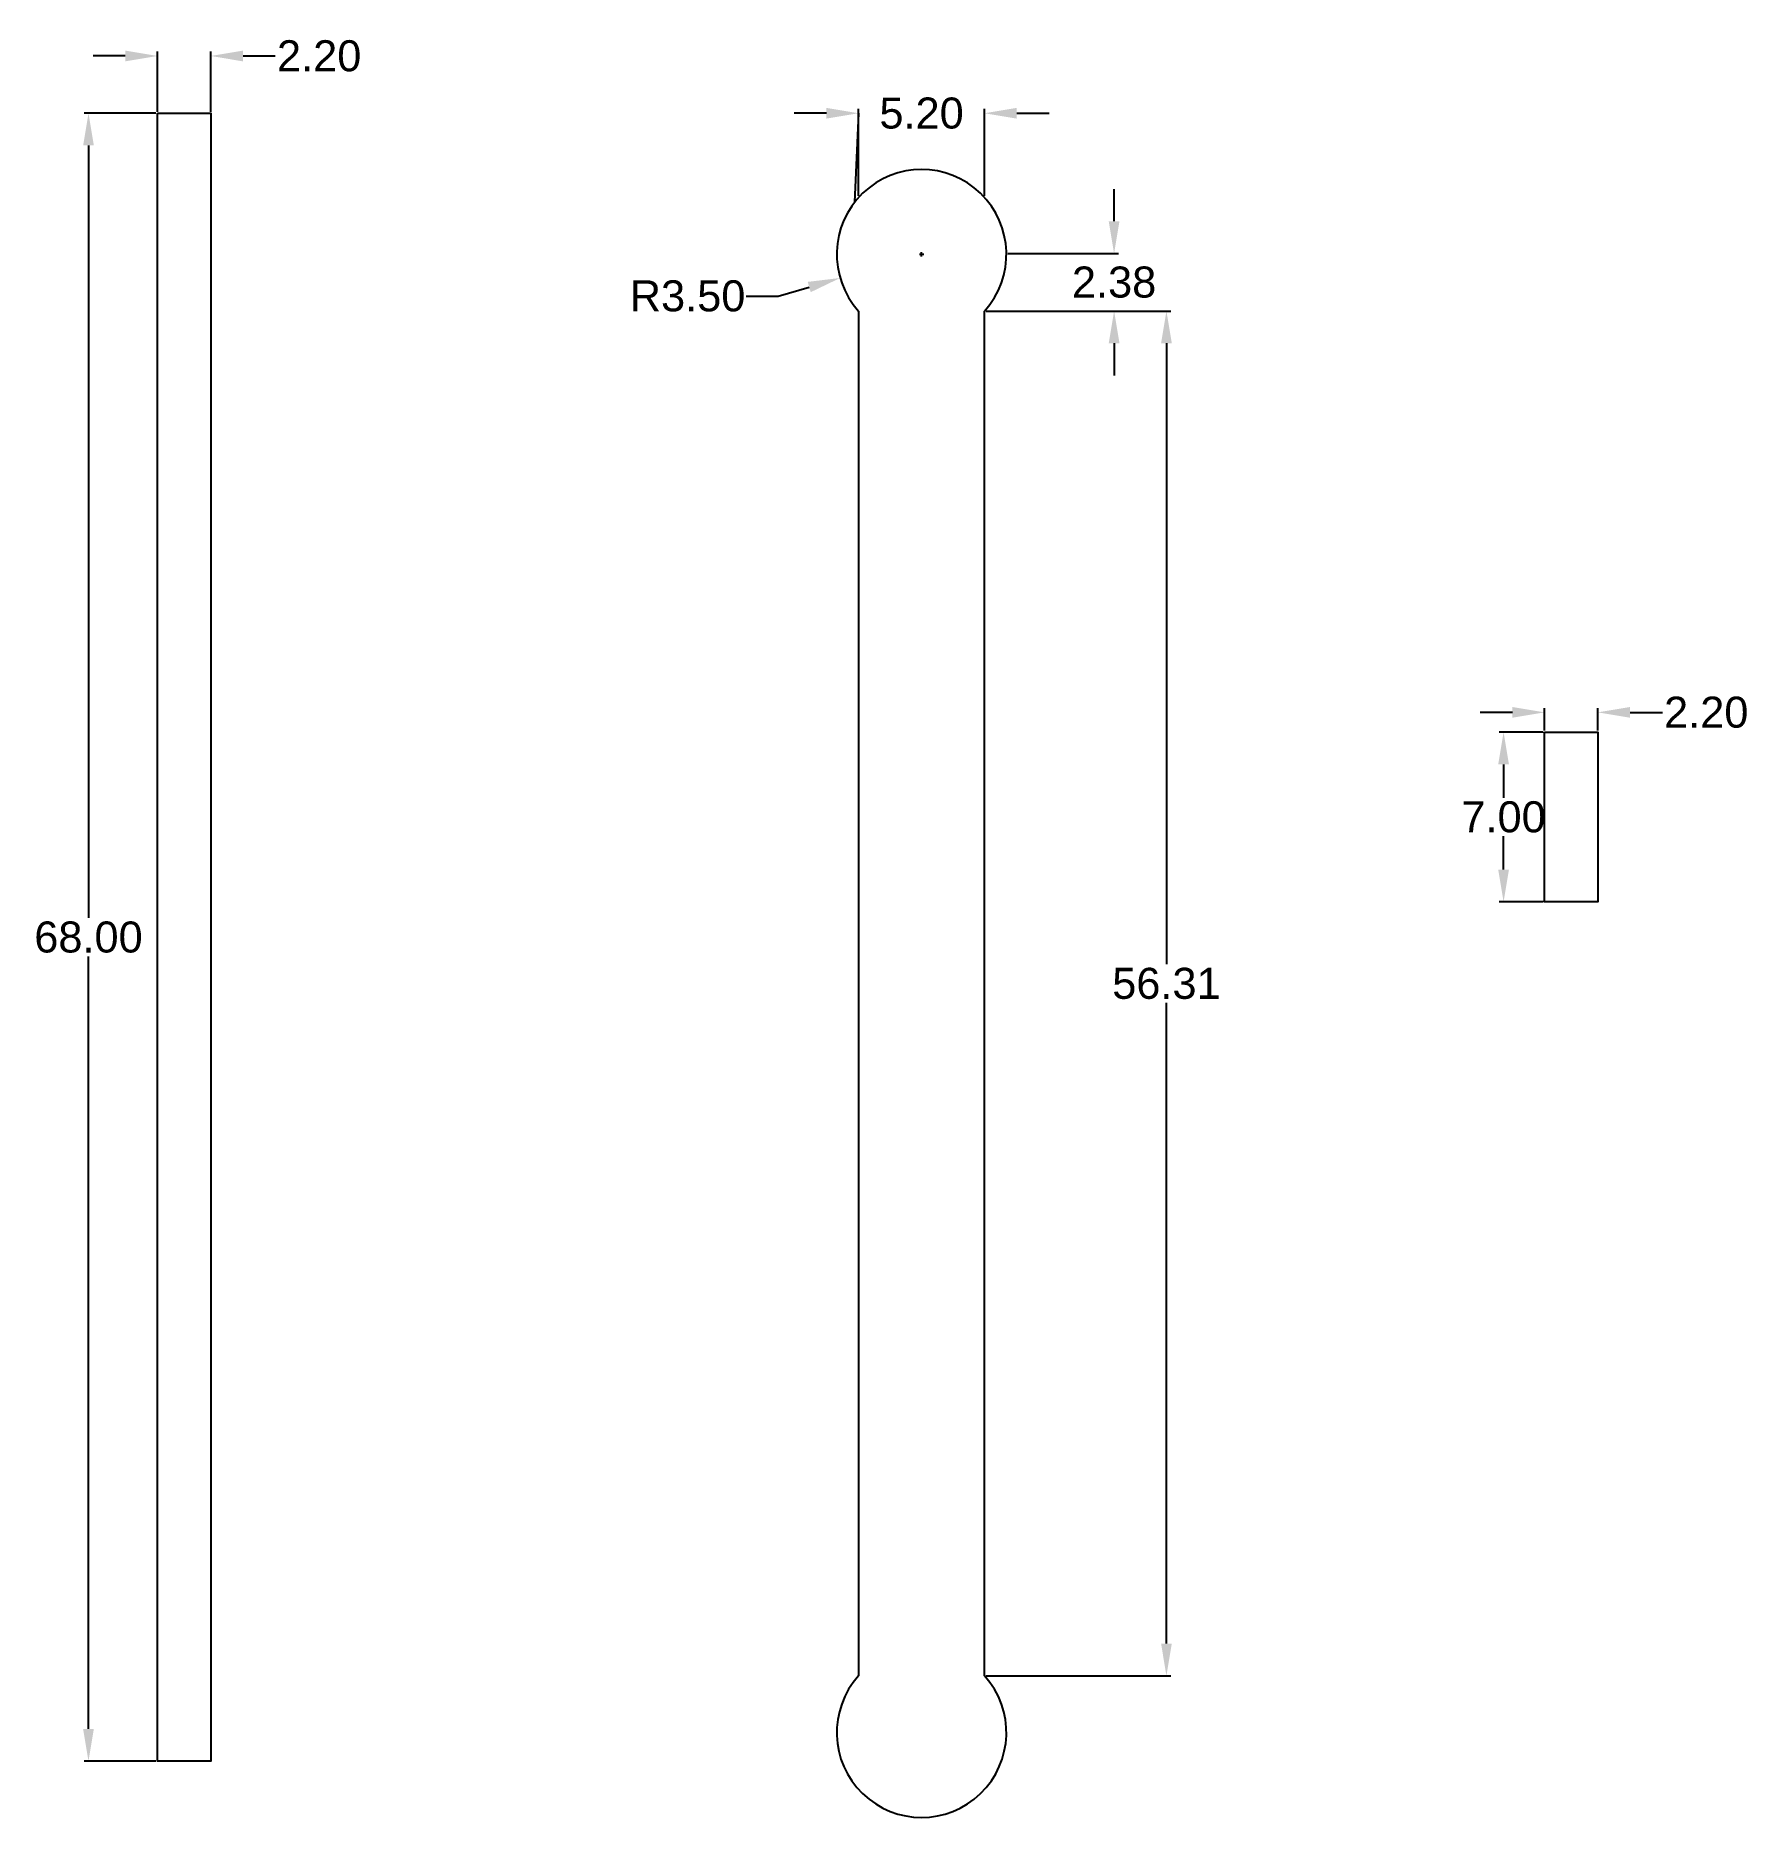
# Model space of a CAD drawing. Header units: centimetres. Extents: x 21.6 to 92.3, y 5.4 to 78.9.
import ezdxf

# ---------------------------------------------------------------- set-up
doc = ezdxf.new("R2010")
doc.units = ezdxf.units.CM
doc.header["$MEASUREMENT"] = 0
for name, color, linetype, lineweight in [('cotari', 50, 'Continuous', 30), ('vedere lateral', 30, 'Continuous', 25), ('vedere_fata', 130, 'Continuous', 25), ('vedere_sus', 210, 'Continuous', 25)]:
    doc.layers.add(name, color=color, linetype=linetype, lineweight=lineweight)
doc.styles.get("Standard").update_dxf_attribs({"font": 'arial.ttf'})
doc.dimstyles.get("Standard").update_dxf_attribs({"dimtxt": 1.28, "dimasz": 1.33, "dimexe": 0.18, "dimexo": 0.0625, "dimgap": 0.14, "dimtad": 0, "dimtih": 1, "dimtoh": 1, "dimzin": 0, "dimdsep": 46, "dimtxsty": 'Standard', "dimcen": 0.09, "dimadec": 0, "dimazin": 0, "dimtfac": 1, "dimtofl": 0, "dimtmove": 0, "dimatfit": 3, "dimfxl": 1, "dimtolj": 1, "dimtzin": 0, "dimarcsym": 0})

# ---------------------------------------------------------------- blocks, each defined once
blk = doc.blocks.new('*D11')
at = {"layer": 'cotari', "color": 0, "lineweight": -2, "transparency": 16777216}
for p, q in [((26.609, 75.727), (23.644, 75.727)), ((23.824, 74.397), (23.824, 42.521)), ((23.824, 9.057), (23.824, 40.934)), ((26.609, 7.727), (23.644, 7.727))]:
    blk.add_line(p, q, dxfattribs=at)
at = {"layer": 'cotari', "color": 0, "transparency": 16777216}
for points in [[(23.603, 74.397), (24.046, 74.397), (23.824, 75.727)], [(23.603, 9.057), (24.046, 9.057), (23.824, 7.727)]]:
    blk.add_solid(points, dxfattribs=at)
at = {"layer": 'Defpoints', "color": 0, "transparency": 16777216}
for p in [(23.824, 75.727), (26.671, 75.727), (26.671, 7.727)]:
    blk.add_point(p, dxfattribs=at)
at = {"layer": 'cotari', "color": 0, "transparency": 16777216, "insert": (23.824, 41.727), "char_height": 1.28, "attachment_point": 5}
blk.add_mtext('\\A1;68.00', dxfattribs=at)
blk = doc.blocks.new('*D12')
at = {"layer": 'cotari', "color": 0, "lineweight": -2, "transparency": 16777216}
for p, q in [((25.341, 78.09), (24.011, 78.09)), ((26.671, 75.79), (26.671, 78.27)), ((28.871, 75.79), (28.871, 78.27)), ((30.201, 78.09), (31.531, 78.09))]:
    blk.add_line(p, q, dxfattribs=at)
at = {"layer": 'cotari', "color": 0, "transparency": 16777216}
for points in [[(25.341, 78.312), (25.341, 77.868), (26.671, 78.09)], [(30.201, 78.312), (30.201, 77.868), (28.871, 78.09)]]:
    blk.add_solid(points, dxfattribs=at)
at = {"layer": 'Defpoints', "color": 0, "transparency": 16777216}
for p in [(28.871, 78.09), (26.671, 75.727), (28.871, 75.727)]:
    blk.add_point(p, dxfattribs=at)
at = {"layer": 'cotari', "color": 0, "transparency": 16777216, "insert": (33.343, 78.09), "char_height": 1.28, "attachment_point": 5}
blk.add_mtext('\\A1;2.20', dxfattribs=at)
blk = doc.blocks.new('*D13')
at = {"layer": 'cotari', "color": 0, "lineweight": -2, "transparency": 16777216}
for p, q in [((58.11, 69.908), (58.29, 69.908)), ((58.2, 69.818), (58.2, 69.998)), ((52.286, 68.184), (53.563, 68.556)), ((50.956, 68.184), (52.286, 68.184))]:
    blk.add_line(p, q, dxfattribs=at)
at = {"layer": 'cotari', "color": 0, "transparency": 16777216}
blk.add_solid([(53.501, 68.769), (53.625, 68.344), (54.84, 68.929)], dxfattribs=at)
at = {"layer": 'Defpoints', "color": 0, "transparency": 16777216}
for p in [(58.2, 69.908), (54.84, 68.929)]:
    blk.add_point(p, dxfattribs=at)
at = {"layer": 'cotari', "color": 0, "transparency": 16777216, "insert": (48.544, 68.184), "char_height": 1.28, "attachment_point": 5}
blk.add_mtext('\\A1;R3.50', dxfattribs=at)
blk = doc.blocks.new('*D14')
at = {"layer": 'cotari', "color": 0, "lineweight": -2, "transparency": 16777216}
for p, q in [((55.6, 72.314), (55.6, 75.907)), ((60.8, 72.314), (60.8, 75.907)), ((54.27, 75.727), (52.94, 75.727)), ((62.13, 75.727), (63.46, 75.727))]:
    blk.add_line(p, q, dxfattribs=at)
at = {"layer": 'cotari', "color": 0, "transparency": 16777216}
for points in [[(54.27, 75.949), (54.27, 75.506), (55.6, 75.727)], [(62.13, 75.949), (62.13, 75.506), (60.8, 75.727)]]:
    blk.add_solid(points, dxfattribs=at)
at = {"layer": 'Defpoints', "color": 0, "transparency": 16777216}
for p in [(60.8, 75.727), (55.6, 72.251), (60.8, 72.251)]:
    blk.add_point(p, dxfattribs=at)
at = {"layer": 'cotari', "color": 0, "transparency": 16777216, "insert": (58.2, 75.727), "char_height": 1.28, "attachment_point": 5}
blk.add_mtext('\\A1;5.20', dxfattribs=at)
blk = doc.blocks.new('*D15')
at = {"layer": 'cotari', "color": 0, "lineweight": -2, "transparency": 16777216}
for p, q in [((66.144, 71.27), (66.144, 72.6)), ((61.763, 69.94), (66.324, 69.94)), ((60.863, 67.565), (66.324, 67.565)), ((66.144, 66.235), (66.144, 64.905))]:
    blk.add_line(p, q, dxfattribs=at)
at = {"layer": 'cotari', "color": 0, "transparency": 16777216}
for points in [[(65.922, 71.27), (66.366, 71.27), (66.144, 69.94)], [(65.922, 66.235), (66.366, 66.235), (66.144, 67.565)]]:
    blk.add_solid(points, dxfattribs=at)
at = {"layer": 'Defpoints', "color": 0, "transparency": 16777216}
for p in [(61.7, 69.94), (60.8, 67.565), (66.144, 67.565)]:
    blk.add_point(p, dxfattribs=at)
at = {"layer": 'cotari', "color": 0, "transparency": 16777216, "insert": (66.144, 68.753), "char_height": 1.28, "attachment_point": 5}
blk.add_mtext('\\A1;2.38', dxfattribs=at)
blk = doc.blocks.new('*D16')
at = {"layer": 'cotari', "color": 0, "lineweight": -2, "transparency": 16777216}
for p, q in [((60.863, 67.565), (68.483, 67.565)), ((68.303, 66.235), (68.303, 40.609)), ((68.303, 12.581), (68.303, 39.021)), ((60.863, 11.251), (68.483, 11.251))]:
    blk.add_line(p, q, dxfattribs=at)
at = {"layer": 'cotari', "color": 0, "transparency": 16777216}
for points in [[(68.082, 66.235), (68.525, 66.235), (68.303, 67.565)], [(68.082, 12.581), (68.525, 12.581), (68.303, 11.251)]]:
    blk.add_solid(points, dxfattribs=at)
at = {"layer": 'Defpoints', "color": 0, "transparency": 16777216}
for p in [(60.8, 67.565), (60.8, 11.251), (68.303, 11.251)]:
    blk.add_point(p, dxfattribs=at)
at = {"layer": 'cotari', "color": 0, "transparency": 16777216, "insert": (68.303, 39.815), "char_height": 1.28, "attachment_point": 5}
blk.add_mtext('\\A1;56.31', dxfattribs=at)
blk = doc.blocks.new('*D17')
at = {"layer": 'cotari', "color": 0, "lineweight": -2, "transparency": 16777216}
for p, q in [((82.577, 51.005), (81.247, 51.005)), ((83.907, 50.25), (83.907, 51.185)), ((86.107, 50.25), (86.107, 51.185)), ((87.437, 51.005), (88.767, 51.005))]:
    blk.add_line(p, q, dxfattribs=at)
at = {"layer": 'cotari', "color": 0, "transparency": 16777216}
for points in [[(82.577, 51.227), (82.577, 50.784), (83.907, 51.005)], [(87.437, 51.227), (87.437, 50.784), (86.107, 51.005)]]:
    blk.add_solid(points, dxfattribs=at)
at = {"layer": 'Defpoints', "color": 0, "transparency": 16777216}
for p in [(86.107, 51.005), (83.907, 50.187), (86.107, 50.187)]:
    blk.add_point(p, dxfattribs=at)
at = {"layer": 'cotari', "color": 0, "transparency": 16777216, "insert": (90.578, 51.005), "char_height": 1.28, "attachment_point": 5}
blk.add_mtext('\\A1;2.20', dxfattribs=at)
blk = doc.blocks.new('*D18')
at = {"layer": 'cotari', "color": 0, "lineweight": -2, "transparency": 16777216}
for p, q in [((83.844, 50.187), (82.035, 50.187)), ((82.215, 48.857), (82.215, 47.481)), ((82.215, 44.517), (82.215, 45.894)), ((83.844, 43.187), (82.035, 43.187))]:
    blk.add_line(p, q, dxfattribs=at)
at = {"layer": 'cotari', "color": 0, "transparency": 16777216}
for points in [[(81.993, 48.857), (82.436, 48.857), (82.215, 50.187)], [(81.993, 44.517), (82.436, 44.517), (82.215, 43.187)]]:
    blk.add_solid(points, dxfattribs=at)
at = {"layer": 'Defpoints', "color": 0, "transparency": 16777216}
for p in [(82.215, 50.187), (83.907, 50.187), (83.907, 43.187)]:
    blk.add_point(p, dxfattribs=at)
at = {"layer": 'cotari', "color": 0, "transparency": 16777216, "insert": (82.215, 46.687), "char_height": 1.28, "attachment_point": 5}
blk.add_mtext('\\A1;7.00', dxfattribs=at)

msp = doc.modelspace()

# ---------------------------------------------------------------- linework, layer by layer
at = {"layer": 'vedere lateral'}
msp.add_line((55.6, 75.727), (55.438, 72.057), dxfattribs=at)
msp.add_lwpolyline([(60.8, 11.251), (60.8, 67.565, 2.247336), (55.6, 67.565), (55.6, 11.251, 2.247336)], format="xyb", close=True, dxfattribs=at)
at = {"layer": 'vedere_fata'}
msp.add_lwpolyline([(26.671, 75.727), (28.871, 75.727), (28.871, 7.727), (26.671, 7.727)], close=True, dxfattribs=at)
at = {"layer": 'vedere_sus'}
msp.add_lwpolyline([(83.907, 50.187), (86.107, 50.187), (86.107, 43.187), (83.907, 43.187)], close=True, dxfattribs=at)

# ---------------------------------------------------------------- dimensions: what is measured, and where the dimension line sits
at = {"layer": 'cotari'}
for base, p1, p2, picture, middle in [((28.871, 78.09), (26.671, 75.727), (28.871, 75.727), '*D12', (33.343, 78.09)), ((60.8, 75.727), (55.6, 72.251), (60.8, 72.251), '*D14', (58.2, 75.727)), ((86.107, 51.005), (83.907, 50.187), (86.107, 50.187), '*D17', (90.578, 51.005))]:
    dim = msp.add_linear_dim(base=base, p1=p1, p2=p2, dimstyle='Standard', dxfattribs=at)
    dim.commit()
    dim.dimension.update_dxf_attribs({"geometry": picture, "text_midpoint": middle})
for base, p1, p2, picture, middle in [((23.824, 75.727), (26.671, 7.727), (26.671, 75.727), '*D11', (23.824, 41.727)), ((66.14396, 67.56518), (61.70001, 69.94022), (60.80016, 67.56518), '*D15', (66.14396, 68.7527)), ((82.215, 50.187), (83.907, 43.187), (83.907, 50.187), '*D18', (82.215, 46.687))]:
    dim = msp.add_linear_dim(base=base, p1=p1, p2=p2, angle=90, dimstyle='Standard', dxfattribs=at)
    dim.commit()
    dim.dimension.update_dxf_attribs({"geometry": picture, "text_midpoint": middle})
dim = msp.add_radius_dim(center=(58.2, 69.908), mpoint=(54.84, 68.929), dimstyle='Standard', dxfattribs=at)
dim.commit()
dim.dimension.update_dxf_attribs({"geometry": '*D13', "text_midpoint": (48.544, 68.184)})
dim = msp.add_linear_dim(base=(68.303, 11.251), p1=(60.8, 67.565), p2=(60.8, 11.251), angle=90, dimstyle='Standard', dxfattribs=at)
dim.commit()
dim.dimension.update_dxf_attribs({"geometry": '*D16', "text_midpoint": (68.303, 39.815), "dimtype": 160})

doc.saveas('drawing.dxf')
